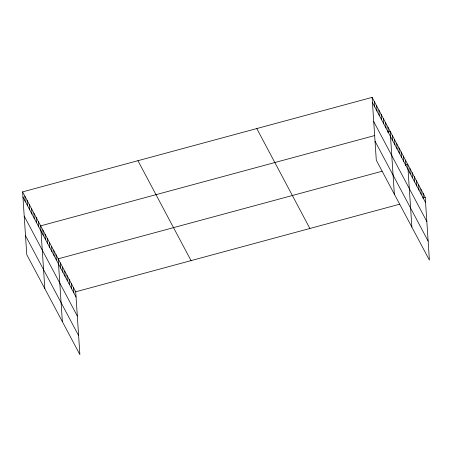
<?xml version="1.0" encoding="UTF-8"?>
<svg xmlns="http://www.w3.org/2000/svg" width="452" height="452" viewBox="0 0 452 452"><rect width="100%" height="100%" fill="white"/><g stroke="black" fill="none" stroke-linecap="round" stroke-linejoin="round"><path stroke-width="0.68" d="M22.6 191.88L75.71 291.8L79.88 354.622L26.775 254.702L22.6 191.88L372.12 97.378L425.225 197.298L429.4 260.12L376.29 160.2L372.12 97.378M374.798 135.51L40.657 225.853L44.827 288.675M387.613 132.04L390.178 131.351L394.347 194.174M382.07 171.251L58.184 258.827L62.353 321.649M405.139 165.014L407.704 164.325L411.874 227.147M75.71 291.8L399.596 204.225M422.665 197.987L425.225 197.298M372.465 102.61L425.575 202.524M373.731 121.616L426.835 221.531M375.03 141.194L428.14 241.114M256.776 128.56L309.886 228.48M137.939 160.692L191.049 260.612M22.945 197.112L76.055 297.026M24.21 216.118L77.32 316.033M25.51 235.695L78.62 335.616M423.038 193.173L423.383 198.405M420.846 189.055L421.191 194.281M418.654 184.93L419.004 190.162M416.462 180.811L416.812 186.038M414.275 176.687L414.62 181.919M412.083 172.568L412.427 177.794M409.891 168.443L410.241 173.675M405.512 160.2L405.856 165.432M403.32 156.081L403.67 161.307M401.127 151.957L401.478 157.189M398.941 147.838L399.286 153.064M396.749 143.713L397.093 148.945M394.556 139.595L394.907 144.821M392.364 135.47L392.715 140.702M387.918 127.102L388.268 132.334M385.663 122.854L386.008 128.085M383.403 118.61L383.754 123.842M381.149 114.362L381.494 119.594M378.889 110.118L379.239 115.345M376.635 105.87L376.979 111.102M374.375 101.621L374.725 106.853M73.518 287.675L73.862 292.907M71.326 283.557L71.676 288.783M69.139 279.432L69.484 284.664M66.947 275.313L67.291 280.539M64.755 271.189L65.105 276.421M62.562 267.07L62.913 272.296M60.376 262.945L60.721 268.177M55.991 254.702L56.342 259.934M53.799 250.583L54.15 255.809M51.613 246.459L51.957 251.691M49.421 242.34L49.765 247.566M47.228 238.215L47.579 243.447M45.036 234.096L45.386 239.323M42.85 229.972L43.194 235.204M38.397 221.604L38.748 226.836M36.143 217.355L36.488 222.587M33.883 213.112L34.233 218.344M31.629 208.864L31.973 214.095M29.369 204.62L29.719 209.847M27.114 200.372L27.459 205.603M24.854 196.123L25.205 201.355"/></g></svg>
